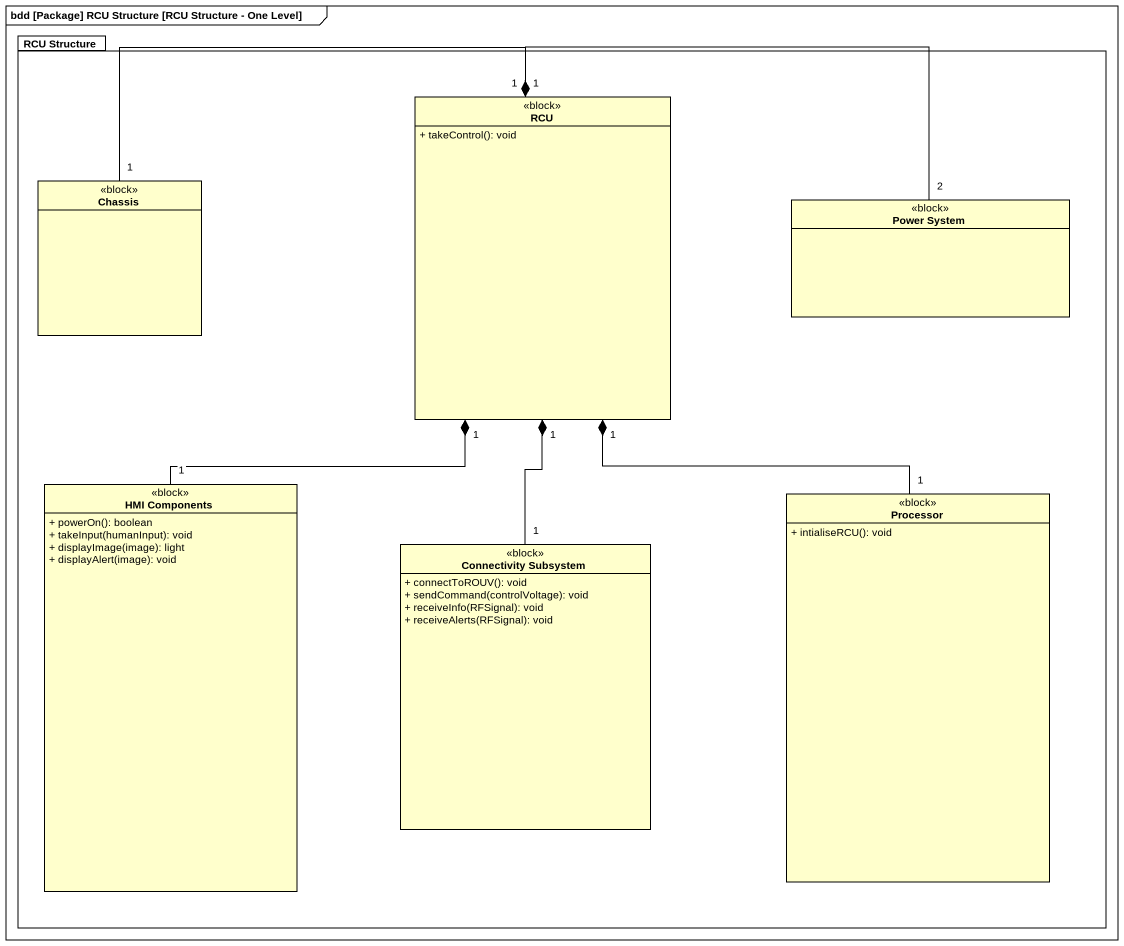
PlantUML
@startuml
mainframe bdd [Package] RCU Structure [RCU Structure - One Level]
hide circle
hide empty members
skinparam classAttributeIconSize 0
package "RCU Structure" as RCU_Structure {
  class RCU <<block>> {
    + takeControl(): void
  }
  class Chassis <<block>>
  class "Power System" as Power_System <<block>>
  class "HMI Components" as HMI_Components <<block>> {
    + powerOn(): boolean
    + takeInput(humanInput): void
    + displayImage(image): light
    + displayAlert(image): void
  }
  class Processor <<block>> {
    + intialiseRCU(): void
  }
  class "Connectivity Subsystem" as Connectivity_Subsystem <<block>> {
    + connectToROUV(): void
    + sendCommand(controlVoltage): void
    + receiveInfo(RFSignal): void
    + receiveAlerts(RFSignal): void
  }
}
Chassis "1" -right-* "1" RCU
Power_System "2" -left-* "1" RCU
HMI_Components "1" -up-* "1" RCU
Processor "1" -up-* "1" RCU
Connectivity_Subsystem "1" -up-* "1" RCU
@enduml
